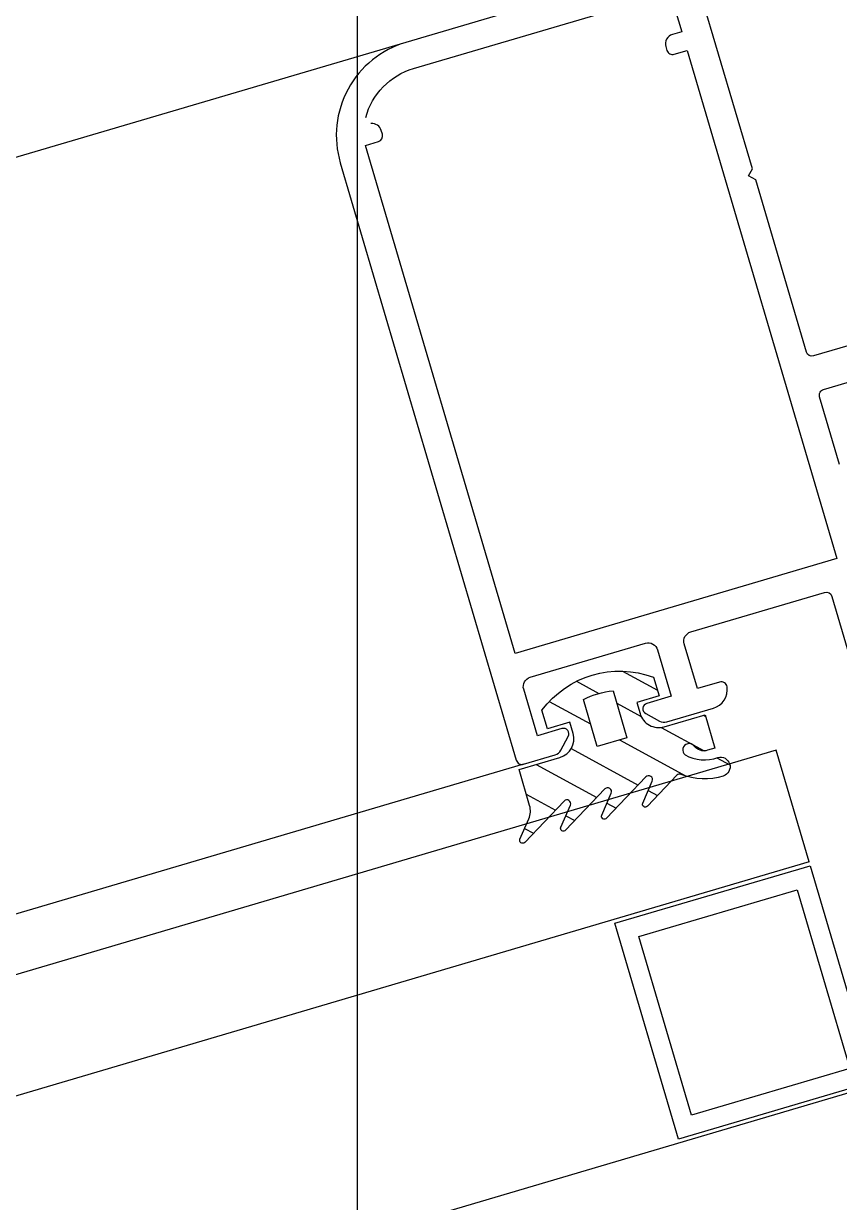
# Model space of a CAD drawing. Header units: millimetres. Extents: x 62878 to 70819, y -67946 to -61850.
# Drawn here: x 64987.08 to 64991.29, y -66916.16 to -66910.09 of the extents above; entities that cross this region are included whole.
import ezdxf

# ---------------------------------------------------------------- set-up
doc = ezdxf.new("R2010")
doc.units = ezdxf.units.MM
doc.layers.add('DOGRAMA', color=171, linetype='Continuous', lineweight=0)

msp = doc.modelspace()

# ---------------------------------------------------------------- hatches: boundary and pattern name
at = {"layer": 'DOGRAMA', "lineweight": -2}
h = msp.add_hatch(dxfattribs=at)
h.set_pattern_fill('ANSI31', color=256, scale=0.05, angle=343.5057849383394, style=0)
h.set_pattern_definition([(151.4266584183394, (64904.3647287374, -66926.52895950706), (0.07592747398675175, 0.1394151397588941), [])])
edge = h.paths.add_edge_path(flags=16)
edge.add_arc((64990.15563144964, -66913.92533513042), 0.4000000000461724, 94.88969939517011, 117.9636174604386, ccw=False)
edge.add_line((64990.12153632991, -66913.52679087585), (64990.19277576159, -66913.76842655803))
edge.add_line((64990.19277576159, -66913.76842655803), (64990.03930656103, -66913.81367260174))
edge.add_line((64990.03930656103, -66913.81367260174), (64989.96806712931, -66913.57203691959))
edge = h.paths.add_edge_path()
edge.add_arc((64990.15563144955, -66913.92533513039), 0.4999999999933307, 69.55676077220409, 143.2965560636195, ccw=False)
edge.add_line((64990.33027109138, -66913.45682579698), (64990.35854986874, -66913.55274404735))
edge.add_line((64990.35854986874, -66913.55274404735), (64990.24344796829, -66913.58667858016))
edge.add_line((64990.24344796829, -66913.58667858016), (64990.26041523468, -66913.64422953036))
edge.add_arc((64990.35633348503, -66913.61595075302), 0.09999999998127156, 196.4266584311447, 286.4266584247883)
edge.add_line((64990.38461226235, -66913.71186900338), (64990.59563241315, -66913.6496556933))
edge.add_line((64990.59563241315, -66913.6496556933), (64990.64653421232, -66913.82230854395))
edge.add_line((64990.64653421232, -66913.82230854395), (64990.60866626792, -66913.833472834))
edge.add_arc((64990.59028506264, -66913.77112597127), 0.06500000000105877, 218.0173229246888, 286.4266584457595, ccw=False)
edge.add_arc((64990.51332292816, -66913.83129286194), 0.0326894307280293, 38.01732289700919, 231.8569375391436)
edge.add_arc((64990.59122136275, -66913.68355793368), 0.1992591642816386, 240.510436893452, 290.7763440539169)
edge.add_arc((64990.67477676994, -66913.91820284838), 0.0500279772529577, -72.60118294227698, 104.9120533621817, ccw=False)
edge.add_arc((64990.59321891387, -66913.65733786707), 0.3233450412627253, 248.0409955395932, 287.36730569415715, ccw=False)
edge.add_arc((64990.46482740789, -66913.97577379242), 0.02000000000204439, 68.04099552972515, 136.4266583946219)
edge.add_line((64990.45033755495, -66913.96198814185), (64990.2986689782, -66914.12140429435))
edge.add_arc((64990.2878015885, -66914.11106505641), 0.01500000000500317, 156.4266583948356, 316.42665837448675, ccw=False)
edge.add_line((64990.27405335494, -66914.105066217), (64990.3232932766, -66913.9922173978))
edge.add_arc((64990.30496229853, -66913.98421894526), 0.02000000000577705, 336.4266584103506, 496.4266584391922)
edge.add_line((64990.29047244558, -66913.9704332947), (64990.0876488274, -66914.18361760446))
edge.add_arc((64990.07678143769, -66914.1732783665), 0.01500000002030493, 156.4266583948356, 316.426658353373, ccw=False)
edge.add_line((64990.06303320413, -66914.1672795271), (64990.11227312577, -66914.0544307079))
edge.add_arc((64990.09394214769, -66914.04643225537), 0.02000000000662618, 336.4266584568959, 496.426658393154)
edge.add_line((64990.07945229473, -66914.03264660478), (64989.87662867661, -66914.24583091454))
edge.add_arc((64989.8657612869, -66914.2354916766), 0.01500000001027455, 156.4266584457812, 316.4266583936433, ccw=False)
edge.add_line((64989.85201305334, -66914.22949283721), (64989.90125297497, -66914.116644018))
edge.add_arc((64989.8829219969, -66914.10864556546), 0.01999999999910828, 336.4266584020146, 496.4266583946219)
edge.add_line((64989.86843214396, -66914.09485991488), (64989.66560852581, -66914.30804422464))
edge.add_arc((64989.6547411361, -66914.2977049867), 0.01500000001027455, 156.426658456896, 316.4266583936433, ccw=False)
edge.add_line((64989.64099290253, -66914.29170614731), (64989.68693510413, -66914.18641509423))
edge.add_arc((64989.59528021379, -66914.14642283159), 0.0999999999714137, 336.4266584232731, 376.4266584243263)
edge.add_line((64989.69119846413, -66914.11814405427), (64989.6364499095, -66913.93244346646))
edge.add_line((64989.6364499095, -66913.93244346646), (64989.8474700603, -66913.87023015638))
edge.add_arc((64989.81919128298, -66913.77431190602), 0.09999999999317194, 286.4266584247883, 376.4266584219686)
edge.add_line((64989.91510953333, -66913.7460331287), (64989.89814226696, -66913.68848217848))
edge.add_line((64989.89814226696, -66913.68848217848), (64989.78304036651, -66913.72241671126))
edge.add_line((64989.78304036651, -66913.72241671126), (64989.75476158919, -66913.62649846087))

# ---------------------------------------------------------------- linework, layer by layer
msp.add_lwpolyline([(64988.8015377242, -67217.80296194882), (69083.8015377242, -67217.80296194882), (69083.8015377242, -64297.80296194883), (64988.8015377242, -64297.80296194883)], close=True)
for p, q in [((64989.05275913416, -66910.18452336612), (64947.56384824526, -66922.41635273873)), ((64990.96256774078, -66913.83339046236), (64948.70631084892, -66926.29145005353)), ((64991.13224040466, -66914.40889996458), (64990.96256774078, -66913.83339046236)), ((64989.65956962913, -66913.90477618322), (64948.62147451699, -66926.00369530244)), ((64991.13224040466, -66914.40889996458), (64948.87598351284, -66926.86695955573)), ((64993.85035834155, -66914.85860529148), (64949.21532884067, -66928.01797856014))]:
    msp.add_line(p, q, dxfattribs=at)
at = {"layer": 'DOGRAMA', "lineweight": -2, "ltscale": 0.5}
for points in [[(64991.2396952425, -66909.53976724326), (64989.05275913416, -66910.18452336612, 0.4142135623730951), (64988.71456176893, -66910.80550850453), (64989.62231052083, -66913.88448434128, 0.4142135623730951), (64989.65956962913, -66913.90477618322), (64989.82194963518, -66913.8569030411, 0.1991096956269791), (64989.8517138958, -66913.83285446961), (64989.8903157431, -66913.76197522593, 0.6680969080520953), (64989.85747909931, -66913.72132165013), (64989.73114517179, -66913.75856762771), (64989.66044822847, -66913.51877200181, -0.4142135623730951), (64989.69426796497, -66913.45667348795), (64990.28896111726, -66913.28134506858, -0.4142135623730951), (64990.35105963112, -66913.31516480511), (64990.4217565744, -66913.55496043102), (64990.29541305503, -66913.5922092365, 0.6680969080520438), (64990.28988239862, -66913.64417432324), (64990.36076164235, -66913.6827761705, 0.1989616347782854), (64990.39882117655, -66913.68682881855), (64990.63862639428, -66913.61612904737, 0.3728392455561729), (64990.70931993957, -66913.50592524245, 0.4568501953068724), (64990.67114402534, -66913.48143561), (64990.55604212491, -66913.51537014278), (64990.48817305934, -66913.28516634191, -0.4142135623730951), (64990.52199279589, -66913.22306782806), (64991.21260419852, -66913.01946063136, -0.4142135623730951), (64991.24986330682, -66913.0397524733), (64991.73060252122, -66914.67036272952, -0.4142135623730951)], [(64988.84612445025, -66910.57204880386, -0.2621398995659221), (64989.0923494224, -66910.31880891662), (64990.36806215226, -66909.94270117828, -0.4142135623730951), (64990.43016066612, -66909.97652091482), (64990.47540670985, -66910.1299901154), (64990.42744758465, -66910.14412950406, 0.4142135623730951), (64990.39362784813, -66910.20622801791), (64990.39928360358, -66910.22541166795, 0.4142135623730951), (64990.4365427119, -66910.24570350988), (64990.50368548717, -66910.22590836576), (64991.27569610792, -66912.84447660077), (64989.6163103766, -66913.33369944838), (64988.84429975582, -66910.71513121336), (64988.91144253107, -66910.69533606924, 0.4142135623730951), (64988.93173437299, -66910.65807696093), (64988.92607861749, -66910.63889331087, 0.3618128521052944), (64988.87290195777, -66910.60330567132)], [(64991.38586741423, -66911.73295184474), (64991.15566361336, -66911.8008209103, -0.4142135623730951), (64991.11840450505, -66911.78052906839), (64990.85682581485, -66910.8932852525), (64990.81956670654, -66910.87299341058), (64990.83985854845, -66910.83573430227), (64990.57827985827, -66909.94849048641, -0.4142135623730951)], [(64991.28949110783, -66912.3608344831), (64991.1862735706, -66912.01073286925, -0.4142135623730951), (64991.20656541253, -66911.97347376095), (64991.51350381369, -66911.88298167354, 0.4142135623730951)]]:
    msp.add_lwpolyline(points, format="xyb", dxfattribs=at)
at = {"layer": 'DOGRAMA', "lineweight": -2}
for points in [[(64989.75476158919, -66913.62649846087, -0.3333333333332296), (64990.33027109138, -66913.45682579698), (64990.35854986874, -66913.55274404735), (64990.24344796829, -66913.58667858016), (64990.26041523468, -66913.64422953036, 0.4142135623730951), (64990.38461226235, -66913.71186900338), (64990.59563241315, -66913.6496556933), (64990.64653421232, -66913.82230854395), (64990.60866626792, -66913.833472834, -0.3076847592325949), (64990.53907646512, -66913.8111594515, 1.128701775595035), (64990.49313304834, -66913.85700215274, 0.2229122392588673), (64990.66190276614, -66913.86985971511, -0.9785310008372164), (64990.68973619027, -66913.96594187072, -0.1732976222504512), (64990.47230626971, -66913.9572247594, 0.3075716929246892), (64990.45033755495, -66913.96198814185), (64990.2986689782, -66914.12140429435, -0.8390996311771624), (64990.27405335494, -66914.105066217), (64990.3232932766, -66913.9922173978, 0.8390996311772869), (64990.29047244558, -66913.9704332947), (64990.0876488274, -66914.18361760446, -0.8390996311771624), (64990.06303320413, -66914.1672795271), (64990.11227312577, -66914.0544307079, 0.839099631177325), (64990.07945229473, -66914.03264660478), (64989.87662867661, -66914.24583091454, -0.8390996311769768), (64989.85201305334, -66914.22949283721), (64989.90125297497, -66914.116644018, 0.8390996311770358), (64989.86843214396, -66914.09485991488), (64989.66560852581, -66914.30804422464, -0.8390996311781366), (64989.64099290253, -66914.29170614731), (64989.68693510413, -66914.18641509423, 0.1763269807084491), (64989.69119846413, -66914.11814405427), (64989.6364499095, -66913.93244346646), (64989.8474700603, -66913.87023015638, 0.4142135623728453), (64989.91510953333, -66913.7460331287), (64989.89814226696, -66913.68848217848), (64989.78304036651, -66913.72241671126)], [(64989.96806712931, -66913.57203691959, -0.1010205144335734), (64990.12153632991, -66913.52679087585), (64990.19277576159, -66913.76842655803), (64990.03930656103, -66913.81367260174)], [(64989.96806712931, -66913.57203691959, -0.1010205144335734), (64990.12153632991, -66913.52679087585), (64990.19277576159, -66913.76842655803), (64990.03930656103, -66913.81367260174)]]:
    msp.add_lwpolyline(points, format="xyb", close=True, dxfattribs=at)
for points in [[(64991.46592997704, -66915.5407353189), (64990.45878834818, -66915.83766248073), (64990.1307545313, -66914.72501077647), (64991.13789616015, -66914.42808361464)], [(64991.34173294933, -66915.47309584585), (64990.52642782121, -66915.71346545305), (64990.25495155899, -66914.79265024952), (64991.07025668707, -66914.55228064233)]]:
    msp.add_lwpolyline(points, close=True, dxfattribs=at)

doc.saveas('drawing.dxf')
